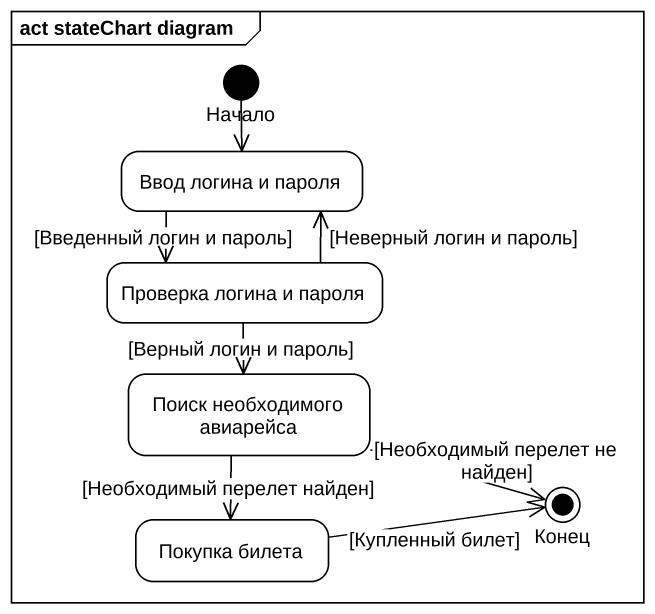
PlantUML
@startuml
mainframe act stateChart diagram
hide empty description
state Начало <<start>>
state "Ввод логина и пароля" as Ввод_логина_и_пароля
state "Проверка логина и пароля" as Проверка_логина_и_пароля
state "Поиск необходимого авиарейса" as Поиск_необходимого_авиарейса
state Конец <<end>>
state "Покупка билета" as Покупка_билета
Начало --> Ввод_логина_и_пароля
Ввод_логина_и_пароля --> Проверка_логина_и_пароля : [Введенный логин и пароль]
Проверка_логина_и_пароля -up-> Ввод_логина_и_пароля : [Неверный логин и пароль]
Проверка_логина_и_пароля --> Поиск_необходимого_авиарейса : [Верный логин и пароль]
Поиск_необходимого_авиарейса -right-> Конец : [Необходимый перелет не найден]
Поиск_необходимого_авиарейса --> Покупка_билета : [Необходимый перелет найден]
Покупка_билета -right-> Конец : [Купленный билет]
@enduml
